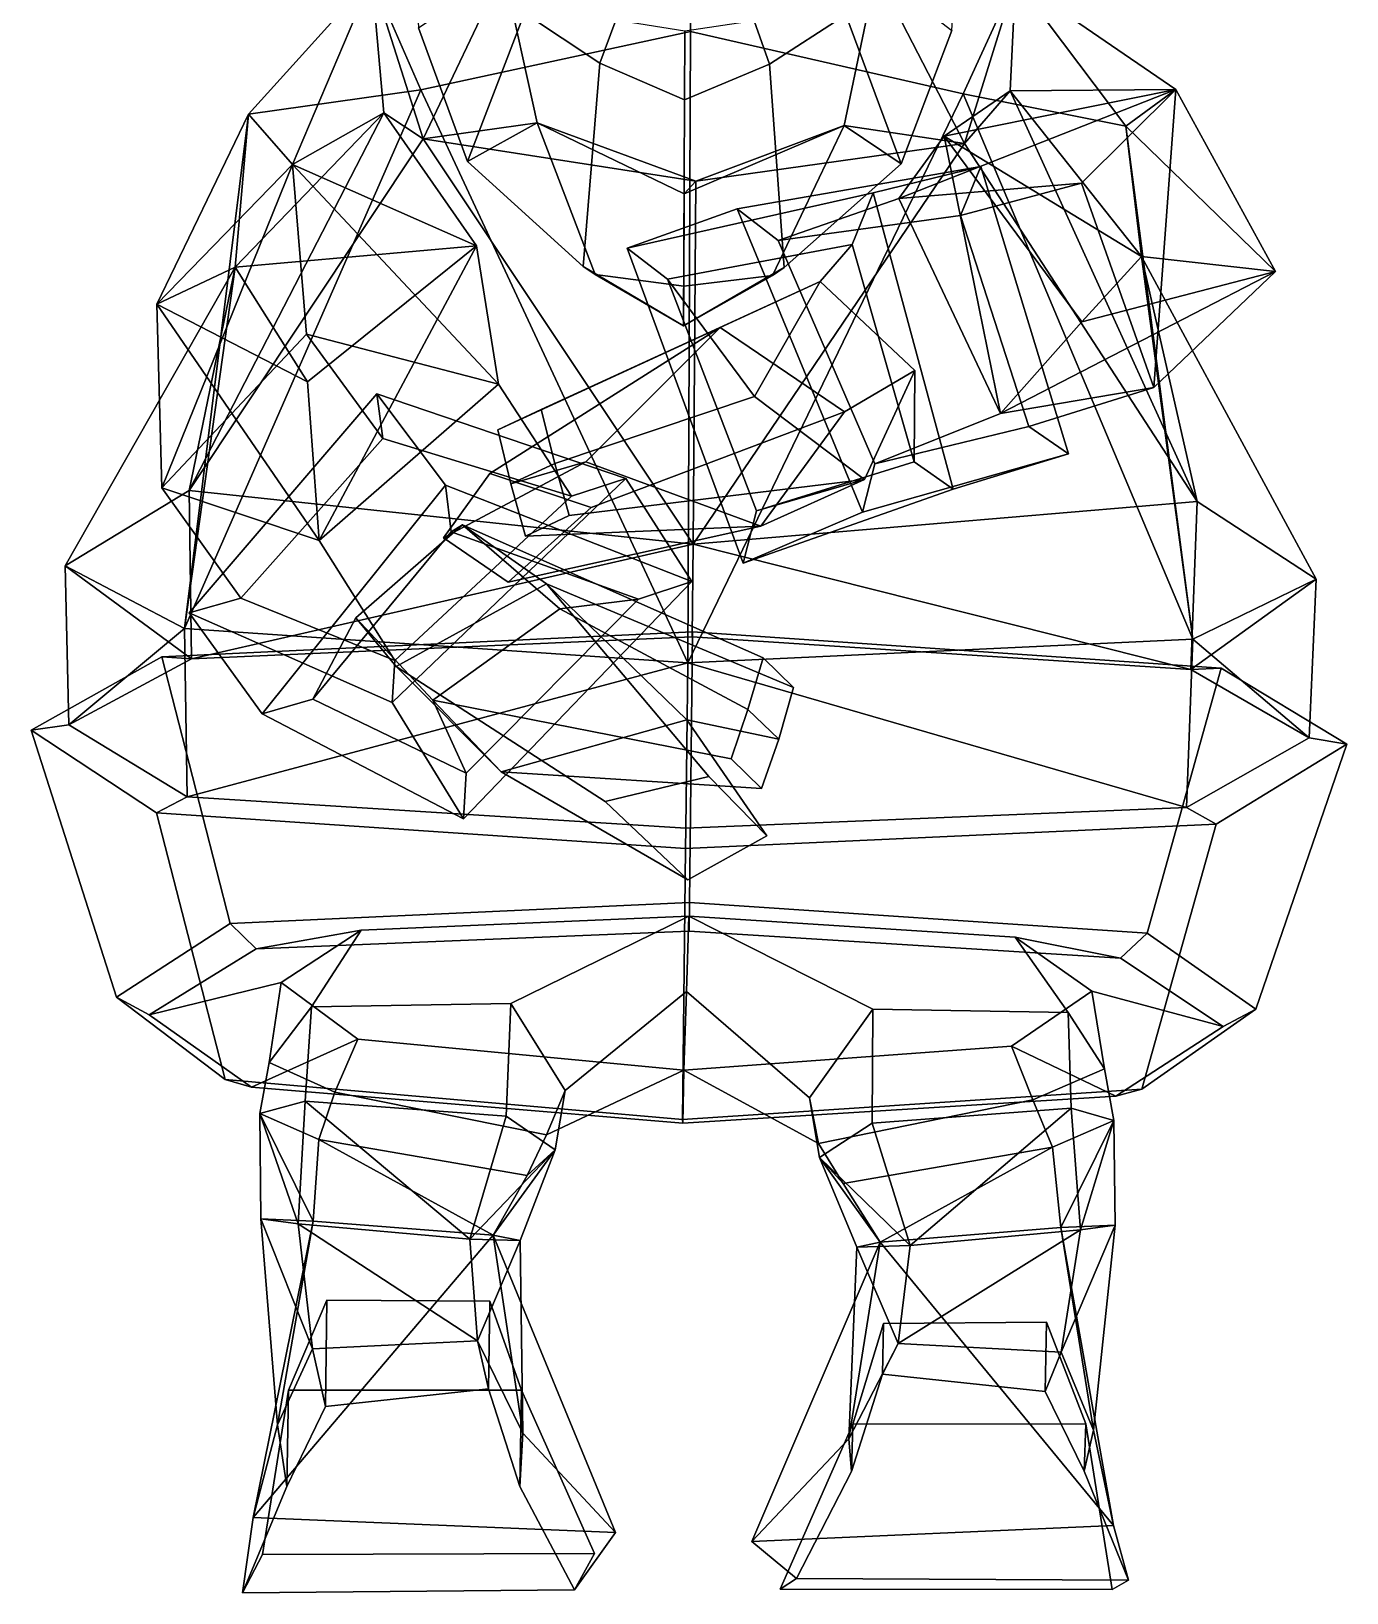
# Model space of a CAD drawing. Extents: x -135 to 131, y -203 to 297.
# Drawn here: x -135.4 to 130.9, y -202.6 to 113.5 of the extents above; entities that cross this region are included whole.
import ezdxf

# ---------------------------------------------------------------- set-up
doc = ezdxf.new("R2010")
doc.units = 0

msp = doc.modelspace()

# ---------------------------------------------------------------- linework, layer by layer
for points in [[(-1.509365, 136.966187, 0.645266), (-1.885821, 113.444366, -48.285744), (-56.514099, 101.628677, -38.94627), (-66.423874, 124.358002, -2.647836)], [(-1.509365, 136.966187, 0.645266), (63.872406, 123.940979, -4.231216), (53.297829, 100.791046, -39.263695), (-1.885821, 113.444366, -48.285744)], [(-91.381126, 96.726013, -25.423801), (-66.423874, 124.358002, -2.647836), (-56.514099, 101.628677, -38.94627)], [(-91.381126, 96.726013, -25.423801), (-82.497169, 86.511383, 85.00264), (-66.423874, 124.358002, -2.647836)], [(-64.008385, 96.981598, 27.565556), (-66.423874, 124.358002, -2.647836), (-82.497169, 86.511383, 85.00264)], [(-66.423874, 124.358002, -2.647836), (-56.012505, 91.686066, 57.593353), (-39.78997, 125.887207, 26.35532)], [(-64.008385, 96.981598, 27.565556), (-56.012505, 91.686066, 57.593353), (-66.423874, 124.358002, -2.647836)], [(-35.518932, 117.126617, 87.146629), (-57.582008, 125.983673, 71.09034), (-56.951233, 114.190338, 41.29657), (-47.028538, 87.110489, 61.410828)], [(-47.028538, 87.110489, 61.410828), (-56.951233, 114.190338, 41.29657), (-39.78997, 125.887207, 26.35532), (-32.976555, 94.913666, 55.311878)], [(-56.012505, 91.686066, 57.593353), (-32.976555, 94.913666, 55.311878), (-39.78997, 125.887207, 26.35532)], [(40.753895, 86.65567, 61.477177), (29.208509, 94.426208, 55.213444), (35.69199, 125.459259, 26.268909), (50.987057, 113.631073, 41.378159)], [(53.531807, 90.781128, 57.250423), (35.69199, 125.459259, 26.268909), (29.208509, 94.426208, 55.213444)], [(29.517046, 116.789642, 87.195786), (40.753895, 86.65567, 61.477177), (50.987057, 113.631073, 41.378159), (51.694973, 125.41748, 71.172935)], [(63.872406, 123.940979, -4.231216), (35.69199, 125.459259, 26.268909), (53.531807, 90.781128, 57.250423)], [(86.22242, 94.230774, -28.049202), (53.297829, 100.791046, -39.263695), (63.872406, 123.940979, -4.231216)], [(62.782703, 101.431946, 32.509224), (63.872406, 123.940979, -4.231216), (53.531807, 90.781128, 57.250423)], [(62.782703, 101.431946, 32.509224), (96.342049, 101.702484, 87.09967), (63.872406, 123.940979, -4.231216)], [(86.22242, 94.230774, -28.049202), (63.872406, 123.940979, -4.231216), (96.342049, 101.702484, 87.09967)], [(-20.244017, 106.994141, 108.741364), (-17.013847, 115.737549, 105.396309), (-36.185223, 121.618927, 95.597839), (-35.518932, 117.126617, 87.146629)], [(14.105328, 106.816162, 108.767334), (29.517046, 116.789642, 87.195786), (30.217075, 121.274872, 95.648033), (10.970995, 115.59256, 105.417465)], [(-23.633221, 65.843323, 96.601387), (-20.244017, 106.994141, 108.741364), (-35.518932, 117.126617, 87.146629), (-47.028538, 87.110489, 61.410828)], [(-3.11304, 99.566208, 116.258583), (-3.036961, 113.519196, 111.249214), (-17.013847, 115.737549, 105.396309), (-20.244017, 106.994141, 108.741364)], [(-3.11304, 99.566208, 116.258583), (14.105328, 106.816162, 108.767334), (10.970995, 115.59256, 105.417465), (-3.036961, 113.519196, 111.249214)], [(17.086288, 65.632355, 96.632164), (40.753895, 86.65567, 61.477177), (29.517046, 116.789642, 87.195786), (14.105328, 106.816162, 108.767334)], [(-2.472488, -14.373917, -92.733124), (-56.514099, 101.628677, -38.94627), (-1.885821, 113.444366, -48.285744)], [(-2.472488, -14.373917, -92.733124), (-1.885821, 113.444366, -48.285744), (53.297829, 100.791046, -39.263695)], [(-3.339006, 53.819946, 101.63166), (-3.11304, 99.566208, 116.258583), (-20.244017, 106.994141, 108.741364), (-23.633221, 65.843323, 96.601387)], [(-3.339006, 53.819946, 101.63166), (17.086288, 65.632355, 96.632164), (14.105328, 106.816162, 108.767334), (-3.11304, 99.566208, 116.258583)], [(-104.325615, -7.414917, -58.450912), (-56.514099, 101.628677, -38.94627), (-2.472488, -14.373917, -92.733124)], [(-104.325615, -7.414917, -58.450912), (-91.381126, 96.726013, -25.423801), (-56.514099, 101.628677, -38.94627)], [(40.236095, 79.596466, 94.739288), (96.342049, 101.702484, 87.09967), (49.443031, 92.244171, 67.063881)], [(40.236095, 79.596466, 94.739288), (77.244469, 82.704102, 132.739624), (96.342049, 101.702484, 87.09967)], [(62.782703, 101.431946, 32.509224), (49.443031, 92.244171, 67.063881), (96.342049, 101.702484, 87.09967)], [(89.394882, 67.870605, 4.715419), (49.443031, 92.244171, 67.063881), (62.782703, 101.431946, 32.509224)], [(100.684288, 18.309067, 92.64006), (62.782703, 101.431946, 32.509224), (53.531807, 90.781128, 57.250423)], [(100.684288, 18.309067, 92.64006), (89.394882, 67.870605, 4.715419), (62.782703, 101.431946, 32.509224)], [(91.91774, 41.343231, 134.056335), (96.342049, 101.702484, 87.09967), (77.244469, 82.704102, 132.739624)], [(86.22242, 94.230774, -28.049202), (96.342049, 101.702484, 87.09967), (116.514107, 64.828674, 78.815819)], [(91.91774, 41.343231, 134.056335), (116.514107, 64.828674, 78.815819), (96.342049, 101.702484, 87.09967)], [(99.777679, -9.580231, -59.271477), (-2.472488, -14.373917, -92.733124), (53.297829, 100.791046, -39.263695)], [(99.777679, -9.580231, -59.271477), (53.297829, 100.791046, -39.263695), (86.22242, 94.230774, -28.049202)], [(-91.381126, 96.726013, -25.423801), (-109.963699, 58.246109, 73.385025), (-82.497169, 86.511383, 85.00264)], [(-94.114182, 65.742157, 2.885525), (-109.963699, 58.246109, 73.385025), (-91.381126, 96.726013, -25.423801)], [(-104.325615, -7.414917, -58.450912), (-94.114182, 65.742157, 2.885525), (-91.381126, 96.726013, -25.423801)], [(-103.419006, 20.474396, 93.460625), (-64.008385, 96.981598, 27.565556), (-94.114182, 65.742157, 2.885525)], [(-103.419006, 20.474396, 93.460625), (-56.012505, 91.686066, 57.593353), (-64.008385, 96.981598, 27.565556)], [(-94.114182, 65.742157, 2.885525), (-64.008385, 96.981598, 27.565556), (-45.220055, 70.055435, 57.246243)], [(-64.008385, 96.981598, 27.565556), (-82.497169, 86.511383, 85.00264), (-45.220055, 70.055435, 57.246243)], [(-0.804355, 83.114487, 64.938042), (-32.976555, 94.913666, 55.311878), (-56.012505, 91.686066, 57.593353)], [(-23.633221, 65.843323, 96.601387), (-47.028538, 87.110489, 61.410828), (-32.976555, 94.913666, 55.311878), (-21.210684, 64.219574, 80.763206)], [(-21.210684, 64.219574, 80.763206), (-32.976555, 94.913666, 55.311878), (-3.163014, 80.570129, 52.160156), (-3.278398, 61.889465, 76.761589)], [(-3.163014, 80.570129, 52.160156), (-32.976555, 94.913666, 55.311878), (-0.804355, 83.114487, 64.938042)], [(-1.344336, 9.658997, 124.460823), (-56.012505, 91.686066, 57.593353), (-103.419006, 20.474396, 93.460625)], [(-1.344336, 9.658997, 124.460823), (-0.804355, 83.114487, 64.938042), (-56.012505, 91.686066, 57.593353)], [(14.671, 64.033676, 80.790329), (-3.278398, 61.889465, 76.761589), (-3.163014, 80.570129, 52.160156), (29.208509, 94.426208, 55.213444)], [(-3.163014, 80.570129, 52.160156), (-0.804355, 83.114487, 64.938042), (29.208509, 94.426208, 55.213444)], [(-0.804355, 83.114487, 64.938042), (53.531807, 90.781128, 57.250423), (29.208509, 94.426208, 55.213444)], [(17.086288, 65.632355, 96.632164), (14.671, 64.033676, 80.790329), (29.208509, 94.426208, 55.213444), (40.753895, 86.65567, 61.477177)], [(60.858112, 36.076019, 101.30574), (40.236095, 79.596466, 94.739288), (49.443031, 92.244171, 67.063881)], [(77.337303, 54.645935, 61.137077), (49.443031, 92.244171, 67.063881), (89.394882, 67.870605, 4.715419)], [(60.858112, 36.076019, 101.30574), (49.443031, 92.244171, 67.063881), (77.337303, 54.645935, 61.137077)], [(99.777679, -9.580231, -59.271477), (86.22242, 94.230774, -28.049202), (89.394882, 67.870605, 4.715419)], [(89.394882, 67.870605, 4.715419), (86.22242, 94.230774, -28.049202), (116.514107, 64.828674, 78.815819)], [(-1.344336, 9.658997, 124.460823), (53.531807, 90.781128, 57.250423), (-0.804355, 83.114487, 64.938042)], [(-1.344336, 9.658997, 124.460823), (100.684288, 18.309067, 92.64006), (53.531807, 90.781128, 57.250423)], [(-108.902199, 21.047409, 115.642509), (-82.497169, 86.511383, 85.00264), (-109.963699, 58.246109, 73.385025)], [(-108.902199, 21.047409, 115.642509), (-79.666069, 52.126877, 125.990265), (-82.497169, 86.511383, 85.00264)], [(-40.751163, 42.034256, 91.247314), (-45.220055, 70.055435, 57.246243), (-82.497169, 86.511383, 85.00264)], [(-40.751163, 42.034256, 91.247314), (-82.497169, 86.511383, 85.00264), (-79.666069, 52.126877, 125.990265)], [(7.556801, 77.535736, 113.781921), (-14.711995, 69.592987, 136.982681), (35.050713, 80.747498, 189.181961), (56.842255, 86.093872, 165.81514)], [(7.556801, 77.535736, 113.781921), (56.842255, 86.093872, 165.81514), (52.742813, 76.152206, 158.507584), (15.804967, 71.091217, 119.947174)], [(51.254562, 20.766479, 187.167038), (74.601151, 27.911469, 164.786209), (56.842255, 86.093872, 165.81514), (35.050713, 80.747498, 189.181961)], [(74.601151, 27.911469, 164.786209), (66.596138, 33.497086, 158.586792), (52.742813, 76.152206, 158.507584), (56.842255, 86.093872, 165.81514)], [(77.244469, 82.704102, 132.739624), (40.236095, 79.596466, 94.739288), (15.804967, 71.091217, 119.947174), (52.742813, 76.152206, 158.507584)], [(66.596138, 33.497086, 158.586792), (91.91774, 41.343231, 134.056335), (77.244469, 82.704102, 132.739624), (52.742813, 76.152206, 158.507584)], [(-14.711995, 69.592987, 136.982681), (-6.596943, 63.292374, 143.061279), (30.813826, 70.288177, 181.569931), (35.050713, 80.747498, 189.181961)], [(40.236095, 79.596466, 94.739288), (60.858112, 36.076019, 101.30574), (35.40181, 25.921997, 124.956528), (15.804967, 71.091217, 119.947174)], [(51.254562, 20.766479, 187.167038), (35.050713, 80.747498, 189.181961), (30.813826, 70.288177, 181.569931), (43.37772, 26.302597, 181.079742)], [(32.925442, 16.135376, 119.321587), (8.741403, 5.796204, 141.136459), (-14.711995, 69.592987, 136.982681), (7.556801, 77.535736, 113.781921)], [(32.925442, 16.135376, 119.321587), (7.556801, 77.535736, 113.781921), (15.804967, 71.091217, 119.947174), (35.40181, 25.921997, 124.956528)], [(-79.461678, 42.529968, 48.886055), (-94.114182, 65.742157, 2.885525), (-45.220055, 70.055435, 57.246243)], [(-77.104446, 10.386932, 84.978134), (-79.461678, 42.529968, 48.886055), (-45.220055, 70.055435, 57.246243)], [(-77.104446, 10.386932, 84.978134), (-45.220055, 70.055435, 57.246243), (-40.751163, 42.034256, 91.247314)], [(8.741403, 5.796204, 141.136459), (11.426927, 16.358887, 147.231018), (-6.596943, 63.292374, 143.061279), (-14.711995, 69.592987, 136.982681)], [(11.017625, 39.52858, 135.847336), (24.308929, 62.785706, 158.749146), (30.813826, 70.288177, 181.569931), (-6.596943, 63.292374, 143.061279)], [(43.499374, 44.791351, 171.922256), (43.37772, 26.302597, 181.079742), (30.813826, 70.288177, 181.569931), (24.308929, 62.785706, 158.749146)], [(77.337303, 54.645935, 61.137077), (89.394882, 67.870605, 4.715419), (116.514107, 64.828674, 78.815819)], [(100.684288, 18.309067, 92.64006), (124.780701, 2.54599, 8.102072), (89.394882, 67.870605, 4.715419)], [(124.780701, 2.54599, 8.102072), (99.777679, -9.580231, -59.271477), (89.394882, 67.870605, 4.715419)], [(-103.419006, 20.474396, 93.460625), (-94.114182, 65.742157, 2.885525), (-128.5233, 5.233276, 9.120438)], [(-128.5233, 5.233276, 9.120438), (-94.114182, 65.742157, 2.885525), (-104.325615, -7.414917, -58.450912)], [(-79.461678, 42.529968, 48.886055), (-109.963699, 58.246109, 73.385025), (-94.114182, 65.742157, 2.885525)], [(-3.339006, 53.819946, 101.63166), (-23.633221, 65.843323, 96.601387), (-21.210684, 64.219574, 80.763206)], [(-3.339006, 53.819946, 101.63166), (-21.210684, 64.219574, 80.763206), (-3.278398, 61.889465, 76.761589)], [(33.346367, 22.743027, 152.975098), (11.017625, 39.52858, 135.847336), (-6.596943, 63.292374, 143.061279), (11.426927, 16.358887, 147.231018)], [(-3.339006, 53.819946, 101.63166), (14.671, 64.033676, 80.790329), (17.086288, 65.632355, 96.632164)], [(-3.339006, 53.819946, 101.63166), (-3.278398, 61.889465, 76.761589), (14.671, 64.033676, 80.790329)], [(60.858112, 36.076019, 101.30574), (77.337303, 54.645935, 61.137077), (116.514107, 64.828674, 78.815819)], [(60.858112, 36.076019, 101.30574), (116.514107, 64.828674, 78.815819), (91.91774, 41.343231, 134.056335)], [(-40.903385, 32.812347, 151.020554), (4.083274, 53.494064, 183.562744), (24.308929, 62.785706, 158.749146), (-32.118378, 36.930237, 142.457352)], [(-29.400686, 25.963226, 141.227646), (-32.118378, 36.930237, 142.457352), (24.308929, 62.785706, 158.749146), (11.017625, 39.52858, 135.847336)], [(29.258633, 36.460724, 203.450714), (43.499374, 44.791351, 171.922256), (24.308929, 62.785706, 158.749146), (4.083274, 53.494064, 183.562744)], [(-77.104446, 10.386932, 84.978134), (-108.902199, 21.047409, 115.642509), (-109.963699, 58.246109, 73.385025)], [(-77.104446, 10.386932, 84.978134), (-109.963699, 58.246109, 73.385025), (-79.461678, 42.529968, 48.886055)], [(-92.969322, -1.287506, 139.132614), (-64.198166, 31.024872, 150.944138), (-79.666069, 52.126877, 125.990265), (-108.902199, 21.047409, 115.642509)], [(-79.666069, 52.126877, 125.990265), (-64.198166, 31.024872, 150.944138), (-25.992531, 19.337738, 115.157753), (-40.751163, 42.034256, 91.247314)], [(-51.937401, 10.945221, 210.839203), (-42.498852, 23.945313, 225.129166), (4.083274, 53.494064, 183.562744), (-23.065109, 26.32811, 166.899185)], [(-22.003361, 17.036453, 227.914383), (29.258633, 36.460724, 203.450714), (4.083274, 53.494064, 183.562744), (-42.498852, 23.945313, 225.129166)], [(-38.281124, 21.826019, 149.711227), (-23.065109, 26.32811, 166.899185), (4.083274, 53.494064, 183.562744), (-40.903385, 32.812347, 151.020554)], [(33.346367, 22.743027, 152.975098), (11.426927, 16.358887, 147.231018), (43.37772, 26.302597, 181.079742), (43.499374, 44.791351, 171.922256)], [(12.298639, 13.299759, 177.020493), (33.346367, 22.743027, 152.975098), (43.499374, 44.791351, 171.922256), (29.258633, 36.460724, 203.450714)], [(-40.751163, 42.034256, 91.247314), (-25.992531, 19.337738, 115.157753), (-61.774395, -13.876236, 107.041122), (-77.104446, 10.386932, 84.978134)], [(60.858112, 36.076019, 101.30574), (91.91774, 41.343231, 134.056335), (66.596138, 33.497086, 158.586792), (35.40181, 25.921997, 124.956528)], [(-88.651459, -24.723709, 164.556274), (-51.534397, 21.615585, 182.977539), (-65.39769, 40.047623, 160.228195), (-103.415253, -4.258575, 143.103439)], [(-103.415253, -4.258575, 143.103439), (-65.39769, 40.047623, 160.228195), (-64.198166, 31.024872, 150.944138), (-92.969322, -1.287506, 139.132614)], [(-15.005889, 22.966751, 111.456627), (-65.39769, 40.047623, 160.228195), (-51.534397, 21.615585, 182.977539), (-1.663345, 2.06395, 133.418198)], [(-15.005889, 22.966751, 111.456627), (-25.992531, 19.337738, 115.157753), (-64.198166, 31.024872, 150.944138), (-65.39769, 40.047623, 160.228195)], [(-26.459118, 15.413345, 140.465958), (-29.400686, 25.963226, 141.227646), (11.017625, 39.52858, 135.847336), (33.346367, 22.743027, 152.975098)], [(-38.281124, 21.826019, 149.711227), (-40.903385, 32.812347, 151.020554), (-32.118378, 36.930237, 142.457352), (-29.400686, 25.963226, 141.227646)], [(-38.851852, 1.962769, 221.896729), (12.298639, 13.299759, 177.020493), (29.258633, 36.460724, 203.450714), (-22.003361, 17.036453, 227.914383)], [(32.925442, 16.135376, 119.321587), (35.40181, 25.921997, 124.956528), (66.596138, 33.497086, 158.586792), (74.601151, 27.911469, 164.786209)], [(-38.851852, 1.962769, 221.896729), (-51.937401, 10.945221, 210.839203), (-23.065109, 26.32811, 166.899185), (12.298639, 13.299759, 177.020493)], [(-35.278648, 11.281601, 149.046951), (12.298639, 13.299759, 177.020493), (-23.065109, 26.32811, 166.899185), (-38.281124, 21.826019, 149.711227)], [(-35.278648, 11.281601, 149.046951), (-38.281124, 21.826019, 149.711227), (-29.400686, 25.963226, 141.227646), (-26.459118, 15.413345, 140.465958)], [(32.925442, 16.135376, 119.321587), (74.601151, 27.911469, 164.786209), (51.254562, 20.766479, 187.167038), (8.741403, 5.796204, 141.136459)], [(8.741403, 5.796204, 141.136459), (51.254562, 20.766479, 187.167038), (43.37772, 26.302597, 181.079742), (11.426927, 16.358887, 147.231018)], [(-62.275471, -22.440887, 99.291382), (-15.005889, 22.966751, 111.456627), (-1.663345, 2.06395, 133.418198), (-47.863503, -45.973862, 119.44455)], [(-62.275471, -22.440887, 99.291382), (-61.774395, -13.876236, 107.041122), (-25.992531, 19.337738, 115.157753), (-15.005889, 22.966751, 111.456627)], [(-38.851852, 1.962769, 221.896729), (-22.003361, 17.036453, 227.914383), (-42.498852, 23.945313, 225.129166), (-51.937401, 10.945221, 210.839203)], [(-35.278648, 11.281601, 149.046951), (-26.459118, 15.413345, 140.465958), (33.346367, 22.743027, 152.975098), (12.298639, 13.299759, 177.020493)], [(-102.899559, -13.571594, 86.032227), (-103.419006, 20.474396, 93.460625), (-128.5233, 5.233276, 9.120438)], [(-77.104446, 10.386932, 84.978134), (-61.774395, -13.876236, 107.041122), (-92.969322, -1.287506, 139.132614), (-108.902199, 21.047409, 115.642509)], [(-102.899559, -13.571594, 86.032227), (-1.344336, 9.658997, 124.460823), (-103.419006, 20.474396, 93.460625)], [(-88.651459, -24.723709, 164.556274), (-78.359825, -21.767319, 160.671616), (-50.354408, 12.138504, 173.277847), (-51.534397, 21.615585, 182.977539)], [(-1.663345, 2.06395, 133.418198), (-51.534397, 21.615585, 182.977539), (-50.354408, 12.138504, 173.277847), (-12.459743, -1.473648, 137.082169)], [(99.382957, -15.71759, 85.218987), (100.684288, 18.309067, 92.64006), (-1.344336, 9.658997, 124.460823)], [(99.382957, -15.71759, 85.218987), (124.780701, 2.54599, 8.102072), (100.684288, 18.309067, 92.64006)], [(-69.645515, -5.2556, 159.4711), (-48.095448, 13.580551, 158.077744), (-50.354408, 12.138504, 173.277847), (-78.359825, -21.767319, 160.671616)], [(-61.46011, -15.108719, 196.531082), (-31.086395, 1.59404, 185.671997), (-48.095448, 13.580551, 158.077744), (-69.645515, -5.2556, 159.4711)], [(-28.361023, -3.438751, 135.589432), (-12.459743, -1.473648, 137.082169), (-50.354408, 12.138504, 173.277847), (-48.095448, 13.580551, 158.077744)], [(9.724958, -23.802406, 148.782471), (-28.361023, -3.438751, 135.589432), (-48.095448, 13.580551, 158.077744), (12.809831, -13.398834, 152.162155)], [(18.938652, -19.398071, 161.852814), (12.809831, -13.398834, 152.162155), (-48.095448, 13.580551, 158.077744), (-31.086395, 1.59404, 185.671997)], [(-102.899559, -13.571594, 86.032227), (-1.580559, -9.140015, 115.310951), (-1.344336, 9.658997, 124.460823)], [(99.382957, -15.71759, 85.218987), (-1.344336, 9.658997, 124.460823), (-1.580559, -9.140015, 115.310951)], [(-102.899559, -13.571594, 86.032227), (-128.5233, 5.233276, 9.120438), (-127.729874, -26.911194, 12.060894)], [(-127.729874, -26.911194, 12.060894), (-128.5233, 5.233276, 9.120438), (-104.325615, -7.414917, -58.450912)], [(-19.166525, -42.454697, 229.196228), (1.815601, -37.364075, 232.260773), (-31.086395, 1.59404, 185.671997), (-61.46011, -15.108719, 196.531082)], [(-47.863503, -45.973862, 119.44455), (-1.663345, 2.06395, 133.418198), (-12.459743, -1.473648, 137.082169), (-47.336475, -36.727417, 127.820213)], [(13.532874, -49.408524, 218.847031), (-2.633679, -25.936859, 172.063568), (-31.086395, 1.59404, 185.671997), (1.815601, -37.364075, 232.260773)], [(15.964164, -29.820648, 158.415909), (18.938652, -19.398071, 161.852814), (-31.086395, 1.59404, 185.671997), (-2.633679, -25.936859, 172.063568)], [(99.382957, -15.71759, 85.218987), (123.329193, -29.574661, 11.051554), (124.780701, 2.54599, 8.102072)], [(123.329193, -29.574661, 11.051554), (99.777679, -9.580231, -59.271477), (124.780701, 2.54599, 8.102072)], [(-62.275471, -22.440887, 99.291382), (-103.415253, -4.258575, 143.103439), (-92.969322, -1.287506, 139.132614), (-61.774395, -13.876236, 107.041122)], [(-54.051945, -21.912231, 139.890137), (-47.336475, -36.727417, 127.820213), (-12.459743, -1.473648, 137.082169), (-28.361023, -3.438751, 135.589432)], [(-62.275471, -22.440887, 99.291382), (-47.863503, -45.973862, 119.44455), (-88.651459, -24.723709, 164.556274), (-103.415253, -4.258575, 143.103439)], [(-54.051945, -21.912231, 139.890137), (-69.645515, -5.2556, 159.4711), (-78.359825, -21.767319, 160.671616), (-47.336475, -36.727417, 127.820213)], [(-40.208416, -36.463097, 171.732208), (-61.46011, -15.108719, 196.531082), (-69.645515, -5.2556, 159.4711), (-54.051945, -21.912231, 139.890137)], [(6.338218, -33.82869, 145.860687), (-54.051945, -21.912231, 139.890137), (-28.361023, -3.438751, 135.589432), (9.724958, -23.802406, 148.782471)], [(-127.729874, -26.911194, 12.060894), (-104.325615, -7.414917, -58.450912), (-103.808212, -41.523727, -66.221519)], [(-2.084817, -62.906631, 131.763855), (-1.520213, -8.091049, 127.553024), (-108.962601, -13.156204, 94.438416), (-95.065681, -67.163757, 98.517296)], [(-1.520213, -8.091049, 127.553024), (-1.580559, -9.140015, 115.310951), (-102.899559, -13.571594, 86.032227), (-108.962601, -13.156204, 94.438416)], [(-103.808212, -41.523727, -66.221519), (-104.325615, -7.414917, -58.450912), (-2.472488, -14.373917, -92.733124)], [(-2.084817, -62.906631, 131.763855), (90.514519, -69.132561, 97.771202), (105.520828, -15.431641, 93.576118), (-1.520213, -8.091049, 127.553024)], [(-1.520213, -8.091049, 127.553024), (105.520828, -15.431641, 93.576118), (99.382957, -15.71759, 85.218987), (-1.580559, -9.140015, 115.310951)], [(98.474304, -43.669724, -67.03476), (-2.472488, -14.373917, -92.733124), (99.777679, -9.580231, -59.271477)], [(123.329193, -29.574661, 11.051554), (98.474304, -43.669724, -67.03476), (99.777679, -9.580231, -59.271477)], [(-108.962601, -13.156204, 94.438416), (-135.367523, -28.001877, 12.181551), (-118.090584, -82.045296, 16.246841), (-95.065681, -67.163757, 98.517296)], [(-135.367523, -28.001877, 12.181551), (-108.962601, -13.156204, 94.438416), (-102.899559, -13.571594, 86.032227), (-127.729874, -26.911194, 12.060894)], [(-103.808212, -41.523727, -66.221519), (-2.472488, -14.373917, -92.733124), (-2.832982, -47.848785, -96.35585)], [(-2.439026, -58.305466, 225.165863), (-19.166525, -42.454697, 229.196228), (-61.46011, -15.108719, 196.531082), (-40.208416, -36.463097, 171.732208)], [(98.474304, -43.669724, -67.03476), (-2.832982, -47.848785, -96.35585), (-2.472488, -14.373917, -92.733124)], [(15.964164, -29.820648, 158.415909), (9.724958, -23.802406, 148.782471), (12.809831, -13.398834, 152.162155), (18.938652, -19.398071, 161.852814)], [(105.520828, -15.431641, 93.576118), (90.514519, -69.132561, 97.771202), (112.556358, -84.49221, 15.319566), (130.942673, -30.827148, 11.110896)], [(130.942673, -30.827148, 11.110896), (123.329193, -29.574661, 11.051554), (99.382957, -15.71759, 85.218987), (105.520828, -15.431641, 93.576118)], [(-47.863503, -45.973862, 119.44455), (-47.336475, -36.727417, 127.820213), (-78.359825, -21.767319, 160.671616), (-88.651459, -24.723709, 164.556274)], [(12.495153, -39.84726, 155.574493), (-40.208416, -36.463097, 171.732208), (-54.051945, -21.912231, 139.890137), (6.338218, -33.82869, 145.860687)], [(12.495153, -39.84726, 155.574493), (6.338218, -33.82869, 145.860687), (9.724958, -23.802406, 148.782471), (15.964164, -29.820648, 158.415909)], [(-109.989372, -44.742111, -77.608315), (-135.367523, -28.001877, 12.181551), (-127.729874, -26.911194, 12.060894), (-103.808212, -41.523727, -66.221519)], [(-118.090584, -82.045296, 16.246841), (-135.367523, -28.001877, 12.181551), (-109.989372, -44.742111, -77.608315), (-96.092461, -98.749672, -73.529434)], [(-2.439026, -58.305466, 225.165863), (-40.208416, -36.463097, 171.732208), (-2.633679, -25.936859, 172.063568), (13.532874, -49.408524, 218.847031)], [(12.495153, -39.84726, 155.574493), (15.964164, -29.820648, 158.415909), (-2.633679, -25.936859, 172.063568), (-40.208416, -36.463097, 171.732208)], [(112.556358, -84.49221, 15.319566), (89.487747, -100.718475, -74.275528), (104.494057, -47.017548, -78.470612), (130.942673, -30.827148, 11.110896)], [(104.494057, -47.017548, -78.470612), (98.474304, -43.669724, -67.03476), (123.329193, -29.574661, 11.051554), (130.942673, -30.827148, 11.110896)], [(-2.439026, -58.305466, 225.165863), (13.532874, -49.408524, 218.847031), (1.815601, -37.364075, 232.260773), (-19.166525, -42.454697, 229.196228)], [(-109.989372, -44.742111, -77.608315), (-103.808212, -41.523727, -66.221519), (-2.832982, -47.848785, -96.35585), (-2.946972, -51.991501, -111.592926)], [(104.494057, -47.017548, -78.470612), (-2.946972, -51.991501, -111.592926), (-2.832982, -47.848785, -96.35585), (98.474304, -43.669724, -67.03476)], [(-96.092461, -98.749672, -73.529434), (-109.989372, -44.742111, -77.608315), (-2.946972, -51.991501, -111.592926), (-3.512034, -106.81105, -107.381104)], [(89.487747, -100.718475, -74.275528), (-3.512034, -106.81105, -107.381104), (-2.946972, -51.991501, -111.592926), (104.494057, -47.017548, -78.470612)], [(-2.084817, -62.906631, 131.763855), (-95.065681, -67.163757, 98.517296), (-89.847031, -72.296158, 90.47731), (-2.194263, -68.72258, 119.88797)], [(-2.084817, -62.906631, 131.763855), (-2.194263, -68.72258, 119.88797), (85.12368, -74.152405, 89.773872), (90.514519, -69.132561, 97.771202)], [(-2.194263, -68.72258, 119.88797), (-89.847031, -72.296158, 90.47731), (-68.548241, -68.484451, 74.634506), (-2.247597, -65.653336, 98.52272)], [(-2.247597, -65.653336, 98.52272), (-68.548241, -68.484451, 74.634506), (-78.605629, -84.021523, 54.569759), (-38.289848, -83.327797, 79.345444)], [(-2.74469, -80.94503, 15.229686), (-2.247597, -65.653336, 98.52272), (-38.289848, -83.327797, 79.345444), (-27.279282, -100.967216, 19.507526)], [(22.204262, -102.423485, 20.289333), (35.029865, -84.460861, 79.717079), (-2.247597, -65.653336, 98.52272), (-2.74469, -80.94503, 15.229686)], [(-2.247597, -65.653336, 98.52272), (35.029865, -84.460861, 79.717079), (74.549408, -85.15094, 53.76297), (63.783875, -69.888351, 74.102486)], [(-2.194263, -68.72258, 119.88797), (-2.247597, -65.653336, 98.52272), (63.783875, -69.888351, 74.102486), (85.12368, -74.152405, 89.773872)], [(-95.065681, -67.163757, 98.517296), (-118.090584, -82.045296, 16.246841), (-111.496277, -85.669502, 16.493183), (-89.847031, -72.296158, 90.47731)], [(-89.847031, -72.296158, 90.47731), (-111.496277, -85.669502, 16.493183), (-84.776741, -79.117897, 15.861047), (-68.548241, -68.484451, 74.634506)], [(-68.548241, -68.484451, 74.634506), (-84.776741, -79.117897, 15.861047), (-87.183937, -95.256973, 15.122024), (-78.605629, -84.021523, 54.569759)], [(90.514519, -69.132561, 97.771202), (85.12368, -74.152405, 89.773872), (105.888832, -87.975731, 15.619226), (112.556358, -84.49221, 15.319566)], [(63.783875, -69.888351, 74.102486), (74.549408, -85.15094, 53.76297), (81.916054, -96.549721, 14.116978), (79.310097, -80.858681, 15.201364)], [(85.12368, -74.152405, 89.773872), (63.783875, -69.888351, 74.102486), (79.310097, -80.858681, 15.201364), (105.888832, -87.975731, 15.619226)], [(-118.090584, -82.045296, 16.246841), (-96.092461, -98.749672, -73.529434), (-90.755684, -100.248291, -61.776436), (-111.496277, -85.669502, 16.493183)], [(-111.496277, -85.669502, 16.493183), (-90.755684, -100.248291, -61.776436), (-69.266235, -90.571724, -45.673649), (-84.776741, -79.117897, 15.861047)], [(-84.776741, -79.117897, 15.861047), (-69.266235, -90.571724, -45.673649), (-73.897568, -101.320969, -26.147053), (-87.183937, -95.256973, 15.122024)], [(-3.261703, -96.849518, -71.401184), (-2.74469, -80.94503, 15.229686), (-27.279282, -100.967216, 19.507526), (-31.046677, -109.942322, -44.834267)], [(22.204262, -102.423485, 20.289333), (-2.74469, -80.94503, 15.229686), (-3.261703, -96.849518, -71.401184), (24.001699, -111.703186, -44.108711)], [(79.310097, -80.858681, 15.201364), (81.916054, -96.549721, 14.116978), (67.381096, -102.858452, -26.723793), (63.065876, -91.975624, -46.205669)], [(105.888832, -87.975731, 15.619226), (79.310097, -80.858681, 15.201364), (63.065876, -91.975624, -46.205669), (84.215034, -102.104546, -62.479877)], [(-79.936264, -103.11586, 31.764549), (-78.605629, -84.021523, 54.569759), (-87.183937, -95.256973, 15.122024), (-89.061897, -105.584427, 13.964992)], [(-39.222446, -106.157188, 45.20752), (-38.289848, -83.327797, 79.345444), (-78.605629, -84.021523, 54.569759), (-79.936264, -103.11586, 31.764549)], [(-39.222446, -106.157188, 45.20752), (-29.336014, -112.984344, 19.89333), (-27.279282, -100.967216, 19.507526), (-38.289848, -83.327797, 79.345444)], [(34.866329, -107.593513, 45.722874), (35.029865, -84.460861, 79.717079), (22.204262, -102.423485, 20.289333), (24.228302, -114.534447, 20.715572)], [(34.866329, -107.593513, 45.722874), (75.165939, -104.516869, 31.110634), (74.549408, -85.15094, 53.76297), (35.029865, -84.460861, 79.717079)], [(75.165939, -104.516869, 31.110634), (83.757805, -107.031944, 13.060874), (81.916054, -96.549721, 14.116978), (74.549408, -85.15094, 53.76297)], [(112.556358, -84.49221, 15.319566), (105.888832, -87.975731, 15.619226), (84.215034, -102.104546, -62.479877), (89.487747, -100.718475, -74.275528)], [(-90.755684, -100.248291, -61.776436), (-3.457287, -107.57605, -91.744736), (-3.261703, -96.849518, -71.401184), (-69.266235, -90.571724, -45.673649)], [(-69.266235, -90.571724, -45.673649), (-3.261703, -96.849518, -71.401184), (-31.046677, -109.942322, -44.834267), (-73.897568, -101.320969, -26.147053)], [(84.215034, -102.104546, -62.479877), (63.065876, -91.975624, -46.205669), (-3.261703, -96.849518, -71.401184), (-3.457287, -107.57605, -91.744736)], [(63.065876, -91.975624, -46.205669), (67.381096, -102.858452, -26.723793), (24.001699, -111.703186, -44.108711), (-3.261703, -96.849518, -71.401184)], [(-89.061897, -105.584427, 13.964992), (-87.183937, -95.256973, 15.122024), (-73.897568, -101.320969, -26.147053), (-77.167557, -110.898758, -2.881411)], [(83.757805, -107.031944, 13.060874), (71.365036, -112.433067, -3.427243), (67.381096, -102.858452, -26.723793), (81.916054, -96.549721, 14.116978)], [(-96.092461, -98.749672, -73.529434), (-3.512034, -106.81105, -107.381104), (-3.457287, -107.57605, -91.744736), (-90.755684, -100.248291, -61.776436)], [(-29.336014, -112.984344, 19.89333), (-34.962898, -118.130875, -8.093959), (-31.046677, -109.942322, -44.834267), (-27.279282, -100.967216, 19.507526)], [(89.487747, -100.718475, -74.275528), (84.215034, -102.104546, -62.479877), (-3.457287, -107.57605, -91.744736), (-3.512034, -106.81105, -107.381104)], [(-81.362022, -127.9617, 47.392887), (-79.936264, -103.11586, 31.764549), (-89.061897, -105.584427, 13.964992)], [(-46.547417, -131.078156, 59.405079), (-79.936264, -103.11586, 31.764549), (-81.362022, -127.9617, 47.392887)], [(-46.547417, -131.078156, 59.405079), (-39.222446, -106.157188, 45.20752), (-79.936264, -103.11586, 31.764549)], [(-77.167557, -110.898758, -2.881411), (-73.897568, -101.320969, -26.147053), (-31.046677, -109.942322, -44.834267), (-34.962898, -118.130875, -8.093959)], [(24.228302, -114.534447, 20.715572), (22.204262, -102.423485, 20.289333), (24.001699, -111.703186, -44.108711), (29.018789, -119.772285, -7.412323)], [(71.365036, -112.433067, -3.427243), (29.018789, -119.772285, -7.412323), (24.001699, -111.703186, -44.108711), (67.381096, -102.858452, -26.723793)], [(-81.362022, -127.9617, 47.392887), (-89.061897, -105.584427, 13.964992), (-88.880325, -126.950478, 31.475643)], [(-88.880325, -126.950478, 31.475643), (-89.061897, -105.584427, 13.964992), (-78.308937, -127.421616, 16.405174)], [(-78.308937, -127.421616, 16.405174), (-89.061897, -105.584427, 13.964992), (-77.167557, -110.898758, -2.881411)], [(-46.547417, -131.078156, 59.405079), (-29.336014, -112.984344, 19.89333), (-39.222446, -106.157188, 45.20752)], [(42.584076, -132.30687, 59.796928), (75.165939, -104.516869, 31.110634), (34.866329, -107.593513, 45.722874)], [(42.584076, -132.30687, 59.796928), (77.029465, -129.16066, 46.783844), (75.165939, -104.516869, 31.110634)], [(73.058243, -128.723343, 15.891829), (71.365036, -112.433067, -3.427243), (83.757805, -107.031944, 13.060874)], [(84.0728, -128.184647, 30.653751), (73.058243, -128.723343, 15.891829), (83.757805, -107.031944, 13.060874)], [(77.029465, -129.16066, 46.783844), (83.757805, -107.031944, 13.060874), (75.165939, -104.516869, 31.110634)], [(77.029465, -129.16066, 46.783844), (84.0728, -128.184647, 30.653751), (83.757805, -107.031944, 13.060874)], [(42.584076, -132.30687, 59.796928), (34.866329, -107.593513, 45.722874), (24.228302, -114.534447, 20.715572)], [(-78.308937, -127.421616, 16.405174), (-77.167557, -110.898758, -2.881411), (-41.850372, -130.247253, 11.731679)], [(-41.850372, -130.247253, 11.731679), (-77.167557, -110.898758, -2.881411), (-34.962898, -118.130875, -8.093959)], [(-46.547417, -131.078156, 59.405079), (-36.41135, -131.324844, 36.878147), (-29.336014, -112.984344, 19.89333)], [(-41.850372, -130.247253, 11.731679), (-34.962898, -118.130875, -8.093959), (-29.336014, -112.984344, 19.89333)], [(-36.41135, -131.324844, 36.878147), (-41.850372, -130.247253, 11.731679), (-29.336014, -112.984344, 19.89333)], [(36.474503, -131.634079, 12.270752), (29.018789, -119.772285, -7.412323), (71.365036, -112.433067, -3.427243)], [(73.058243, -128.723343, 15.891829), (36.474503, -131.634079, 12.270752), (71.365036, -112.433067, -3.427243)], [(42.584076, -132.30687, 59.796928), (24.228302, -114.534447, 20.715572), (31.783474, -132.643585, 37.567833)], [(36.474503, -131.634079, 12.270752), (24.228302, -114.534447, 20.715572), (29.018789, -119.772285, -7.412323)], [(31.783474, -132.643585, 37.567833), (24.228302, -114.534447, 20.715572), (36.474503, -131.634079, 12.270752)], [(-90.431541, -187.386017, -34.066811), (-85.511292, -168.635483, -0.380206), (-78.308937, -127.421616, 16.405174)], [(-90.431541, -187.386017, -34.066811), (-78.308937, -127.421616, 16.405174), (-41.850372, -130.247253, 11.731679)], [(-78.407745, -153.273026, 22.641445), (-81.362022, -127.9617, 47.392887), (-88.880325, -126.950478, 31.475643)], [(-85.511292, -168.635483, -0.380206), (-78.407745, -153.273026, 22.641445), (-88.880325, -126.950478, 31.475643)], [(-85.511292, -168.635483, -0.380206), (-88.880325, -126.950478, 31.475643), (-78.308937, -127.421616, 16.405174)], [(-45.026016, -151.633118, 36.306728), (-46.547417, -131.078156, 59.405079), (-81.362022, -127.9617, 47.392887)], [(-78.407745, -153.273026, 22.641445), (-45.026016, -151.633118, 36.306728), (-81.362022, -127.9617, 47.392887)], [(83.709816, -189.027679, -34.348392), (36.474503, -131.634079, 12.270752), (73.058243, -128.723343, 15.891829)], [(73.124847, -153.936096, 21.937782), (77.029465, -129.16066, 46.783844), (40.107639, -152.143799, 36.329926)], [(40.107639, -152.143799, 36.329926), (77.029465, -129.16066, 46.783844), (42.584076, -132.30687, 59.796928)], [(79.641319, -169.68512, -0.937894), (73.058243, -128.723343, 15.891829), (84.0728, -128.184647, 30.653751)], [(83.709816, -189.027679, -34.348392), (73.058243, -128.723343, 15.891829), (79.641319, -169.68512, -0.937894)], [(79.641319, -169.68512, -0.937894), (84.0728, -128.184647, 30.653751), (73.124847, -153.936096, 21.937782)], [(73.124847, -153.936096, 21.937782), (84.0728, -128.184647, 30.653751), (77.029465, -129.16066, 46.783844)], [(-17.090443, -190.458649, -29.953129), (-90.431541, -187.386017, -34.066811), (-41.850372, -130.247253, 11.731679)], [(-45.026016, -151.633118, 36.306728), (-36.41135, -131.324844, 36.878147), (-46.547417, -131.078156, 59.405079)], [(-35.880154, -170.328659, 3.813339), (-36.41135, -131.324844, 36.878147), (-45.026016, -151.633118, 36.306728)], [(-17.090443, -190.458649, -29.953129), (-41.850372, -130.247253, 11.731679), (-35.880154, -170.328659, 3.813339)], [(-35.880154, -170.328659, 3.813339), (-41.850372, -130.247253, 11.731679), (-36.41135, -131.324844, 36.878147)], [(10.523806, -192.251129, -28.473015), (30.150291, -171.453995, 4.438454), (36.474503, -131.634079, 12.270752)], [(10.523806, -192.251129, -28.473015), (36.474503, -131.634079, 12.270752), (83.709816, -189.027679, -34.348392)], [(30.150291, -171.453995, 4.438454), (31.783474, -132.643585, 37.567833), (36.474503, -131.634079, 12.270752)], [(30.150291, -171.453995, 4.438454), (40.107639, -152.143799, 36.329926), (31.783474, -132.643585, 37.567833)], [(40.107639, -152.143799, 36.329926), (42.584076, -132.30687, 59.796928), (31.783474, -132.643585, 37.567833)], [(-83.286278, -161.651031, 103.403114), (-75.551018, -143.406143, 85.687149), (-75.776741, -164.914764, 43.729507), (-83.601265, -181.151154, 49.313354)], [(-36.14698, -161.628342, 103.157333), (-42.561726, -143.573563, 85.542267), (-75.551018, -143.406143, 85.687149), (-83.286278, -161.651031, 103.403114)], [(-42.561726, -143.573563, 85.542267), (-42.788208, -161.380981, 44.172741), (-75.776741, -164.914764, 43.729507), (-75.551018, -143.406143, 85.687149)], [(-36.14698, -161.628342, 103.157333), (-36.461456, -181.146622, 49.264198), (-42.788208, -161.380981, 44.172741), (-42.561726, -143.573563, 85.542267)], [(30.960215, -168.489029, 108.395714), (37.163948, -148.099716, 93.455696), (36.925583, -158.360458, 44.613529), (30.674044, -178.083481, 50.591637)], [(30.960215, -168.489029, 108.395714), (78.099457, -168.413757, 108.149849), (70.152672, -147.86174, 93.282799), (37.163948, -148.099716, 93.455696)], [(37.163948, -148.099716, 93.455696), (70.152672, -147.86174, 93.282799), (69.918564, -161.885544, 44.104275), (36.925583, -158.360458, 44.613529)], [(78.099457, -168.413757, 108.149849), (77.813286, -178.008209, 50.345772), (69.918564, -161.885544, 44.104275), (70.152672, -147.86174, 93.282799)], [(-45.026016, -151.633118, 36.306728), (-78.407745, -153.273026, 22.641445), (-75.776741, -164.914764, 43.729507), (-42.788208, -161.380981, 44.172741)], [(-35.880154, -170.328659, 3.813339), (-45.026016, -151.633118, 36.306728), (-42.788208, -161.380981, 44.172741), (-36.461456, -181.146622, 49.264198)], [(-85.511292, -168.635483, -0.380206), (-83.601265, -181.151154, 49.313354), (-75.776741, -164.914764, 43.729507), (-78.407745, -153.273026, 22.641445)], [(30.150291, -171.453995, 4.438454), (30.674044, -178.083481, 50.591637), (36.925583, -158.360458, 44.613529), (40.107639, -152.143799, 36.329926)], [(40.107639, -152.143799, 36.329926), (36.925583, -158.360458, 44.613529), (69.918564, -161.885544, 44.104275), (73.124847, -153.936096, 21.937782)], [(79.641319, -169.68512, -0.937894), (73.124847, -153.936096, 21.937782), (69.918564, -161.885544, 44.104275), (77.813286, -178.008209, 50.345772)], [(-88.521149, -194.877228, 108.345673), (-83.286278, -161.651031, 103.403114), (-83.601265, -181.151154, 49.313354), (-92.583542, -202.635239, 39.014366)], [(-21.338907, -194.66156, 107.968269), (-36.14698, -161.628342, 103.157333), (-83.286278, -161.651031, 103.403114), (-88.521149, -194.877228, 108.345673)], [(-21.338907, -194.66156, 107.968269), (-25.404131, -202.033173, 35.323875), (-36.461456, -181.146622, 49.264198), (-36.14698, -161.628342, 103.157333)], [(-90.431541, -187.386017, -34.066811), (-92.583542, -202.635239, 39.014366), (-83.601265, -181.151154, 49.313354), (-85.511292, -168.635483, -0.380206)], [(-17.090443, -190.458649, -29.953129), (-35.880154, -170.328659, 3.813339), (-36.461456, -181.146622, 49.264198), (-25.404131, -202.033173, 35.323875)], [(16.247671, -201.912186, 108.622925), (83.430367, -201.990204, 108.273354), (78.099457, -168.413757, 108.149849), (30.960215, -168.489029, 108.395714)], [(16.247671, -201.912186, 108.622925), (30.960215, -168.489029, 108.395714), (30.674044, -178.083481, 50.591637), (19.576958, -199.721436, 37.46452)], [(83.430367, -201.990204, 108.273354), (86.779221, -200.066528, 40.787216), (77.813286, -178.008209, 50.345772), (78.099457, -168.413757, 108.149849)], [(83.709816, -189.027679, -34.348392), (79.641319, -169.68512, -0.937894), (77.813286, -178.008209, 50.345772), (86.779221, -200.066528, 40.787216)], [(10.523806, -192.251129, -28.473015), (19.576958, -199.721436, 37.46452), (30.674044, -178.083481, 50.591637), (30.150291, -171.453995, 4.438454)], [(-90.431541, -187.386017, -34.066811), (-17.090443, -190.458649, -29.953129), (-25.404131, -202.033173, 35.323875), (-92.583542, -202.635239, 39.014366)], [(83.709816, -189.027679, -34.348392), (86.779221, -200.066528, 40.787216), (19.576958, -199.721436, 37.46452), (10.523806, -192.251129, -28.473015)], [(-88.521149, -194.877228, 108.345673), (-92.583542, -202.635239, 39.014366), (-25.404131, -202.033173, 35.323875), (-21.338907, -194.66156, 107.968269)], [(83.430367, -201.990204, 108.273354), (16.247671, -201.912186, 108.622925), (19.576958, -199.721436, 37.46452), (86.779221, -200.066528, 40.787216)]]:
    msp.add_3dface(points)

doc.saveas('drawing.dxf')
